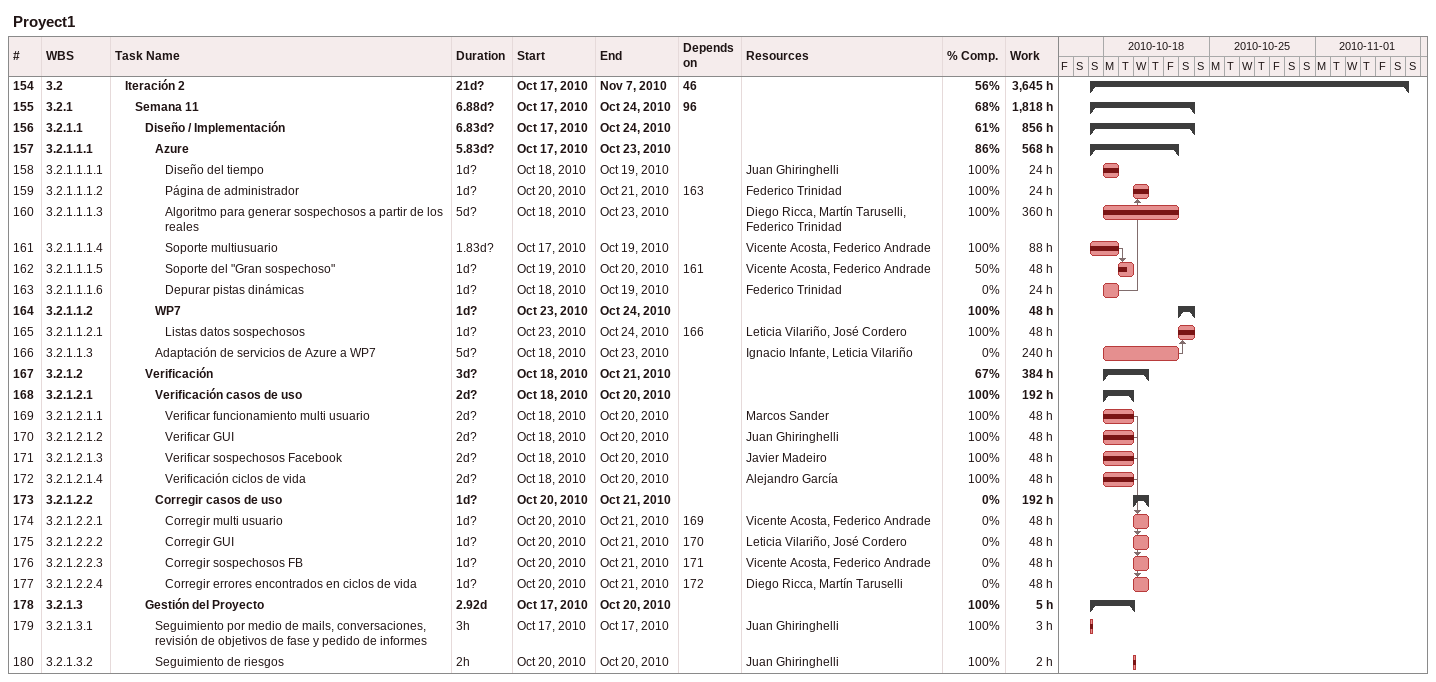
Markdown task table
Proyect1

| ID | WBS | Task | Duration | Start | Finish | Predecessors | Resources | % complete | Work (h) |
|---|---|---|---|---|---|---|---|---|---|
| 154 | 3.2 | **Iteración 2** | 21d? | 2010-10-17 | 2010-11-07 | 46 |  | 56 | 3645 |
| 155 | 3.2.1 | **Semana 11** | 6.88d? | 2010-10-17 | 2010-10-24 | 96 |  | 68 | 1818 |
| 156 | 3.2.1.1 | **Diseño / Implementación** | 6.83d? | 2010-10-17 | 2010-10-24 |  |  | 61 | 856 |
| 157 | 3.2.1.1.1 | **Azure** | 5.83d? | 2010-10-17 | 2010-10-23 |  |  | 86 | 568 |
| 158 | 3.2.1.1.1.1 | Diseño del tiempo | 1d? | 2010-10-18 | 2010-10-19 |  | Juan Ghiringhelli | 100 | 24 |
| 159 | 3.2.1.1.1.2 | Página de administrador | 1d? | 2010-10-20 | 2010-10-21 | 163 | Federico Trinidad | 100 | 24 |
| 160 | 3.2.1.1.1.3 | Algoritmo para generar sospechosos a partir de los reales | 5d? | 2010-10-18 | 2010-10-23 |  | Diego Ricca, Martín Taruselli, Federico Trinidad | 100 | 360 |
| 161 | 3.2.1.1.1.4 | Soporte multiusuario | 1.83d? | 2010-10-17 | 2010-10-19 |  | Vicente Acosta, Federico Andrade | 100 | 88 |
| 162 | 3.2.1.1.1.5 | Soporte del "Gran sospechoso" | 1d? | 2010-10-19 | 2010-10-20 | 161 | Vicente Acosta, Federico Andrade | 50 | 48 |
| 163 | 3.2.1.1.1.6 | Depurar pistas dinámicas | 1d? | 2010-10-18 | 2010-10-19 |  | Federico Trinidad | 0 | 24 |
| 164 | 3.2.1.1.2 | **WP7** | 1d? | 2010-10-23 | 2010-10-24 |  |  | 100 | 48 |
| 165 | 3.2.1.1.2.1 | Listas datos sospechosos | 1d? | 2010-10-23 | 2010-10-24 | 166 | Leticia Vilariño, José Cordero | 100 | 48 |
| 166 | 3.2.1.1.3 | Adaptación de servicios de Azure a WP7 | 5d? | 2010-10-18 | 2010-10-23 |  | Ignacio Infante, Leticia Vilariño | 0 | 240 |
| 167 | 3.2.1.2 | **Verificación** | 3d? | 2010-10-18 | 2010-10-21 |  |  | 67 | 384 |
| 168 | 3.2.1.2.1 | **Verificación casos de uso** | 2d? | 2010-10-18 | 2010-10-20 |  |  | 100 | 192 |
| 169 | 3.2.1.2.1.1 | Verificar funcionamiento multi usuario | 2d? | 2010-10-18 | 2010-10-20 |  | Marcos Sander | 100 | 48 |
| 170 | 3.2.1.2.1.2 | Verificar GUI | 2d? | 2010-10-18 | 2010-10-20 |  | Juan Ghiringhelli | 100 | 48 |
| 171 | 3.2.1.2.1.3 | Verificar sospechosos Facebook | 2d? | 2010-10-18 | 2010-10-20 |  | Javier Madeiro | 100 | 48 |
| 172 | 3.2.1.2.1.4 | Verificación ciclos de vida | 2d? | 2010-10-18 | 2010-10-20 |  | Alejandro García | 100 | 48 |
| 173 | 3.2.1.2.2 | **Corregir casos de uso** | 1d? | 2010-10-20 | 2010-10-21 |  |  | 0 | 192 |
| 174 | 3.2.1.2.2.1 | Corregir multi usuario | 1d? | 2010-10-20 | 2010-10-21 | 169 | Vicente Acosta, Federico Andrade | 0 | 48 |
| 175 | 3.2.1.2.2.2 | Corregir GUI | 1d? | 2010-10-20 | 2010-10-21 | 170 | Leticia Vilariño, José Cordero | 0 | 48 |
| 176 | 3.2.1.2.2.3 | Corregir sospechosos FB | 1d? | 2010-10-20 | 2010-10-21 | 171 | Vicente Acosta, Federico Andrade | 0 | 48 |
| 177 | 3.2.1.2.2.4 | Corregir errores encontrados en ciclos de vida | 1d? | 2010-10-20 | 2010-10-21 | 172 | Diego Ricca, Martín Taruselli | 0 | 48 |
| 178 | 3.2.1.3 | **Gestión del Proyecto** | 2.92d | 2010-10-17 | 2010-10-20 |  |  | 100 | 5 |
| 179 | 3.2.1.3.1 | Seguimiento por medio de mails, conversaciones, revisión de objetivos de fase y pedido de informes | 3h | 2010-10-17 | 2010-10-17 |  | Juan Ghiringhelli | 100 | 3 |
| 180 | 3.2.1.3.2 | Seguimiento de riesgos | 2h | 2010-10-20 | 2010-10-20 |  | Juan Ghiringhelli | 100 | 2 |
